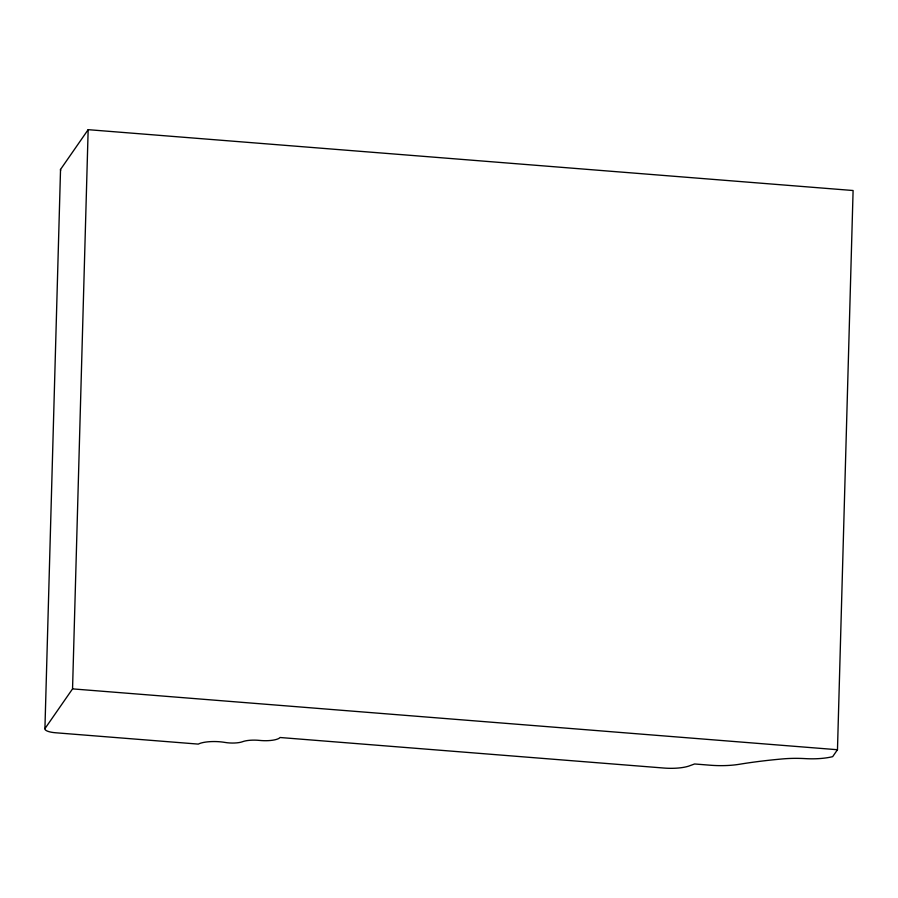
<?xml version="1.0" encoding="UTF-8"?>
<svg xmlns="http://www.w3.org/2000/svg" width="898" height="898" viewBox="0 0 898 898"><rect width="100%" height="100%" fill="white"/><g stroke="black" fill="none" stroke-linecap="round" stroke-linejoin="round"><path stroke-width="1.35" d="M44.922 728.66L60.536 169.441L88.161 129.671L853.1 190.522L837.475 749.729L832.682 756.632A33.439 9.384 1.6 0 1 805.225 758.619A45.663 12.819 1.6 0 0 782.955 758.889A233.66 65.576 1.6 0 0 739.312 764.288A38.962 10.933 1.6 0 1 709.959 765.197L694.603 763.974L690.158 765.59A25.503 7.162 1.6 0 1 663.981 768.048L280.041 737.505A16.523 4.636 1.6 0 1 259.556 740.412A15.592 4.378 1.6 0 0 242.64 741.681A13.762 3.861 1.6 0 1 224.994 742.433A19.812 5.556 1.6 0 0 198.267 744.105L55.362 732.746A12.909 3.626 1.6 0 1 44.922 728.66L72.547 688.878L88.161 129.671M72.547 688.878L837.475 749.729M60.694 170.328A12.909 3.626 1.6 0 1 60.536 169.441"/></g></svg>
